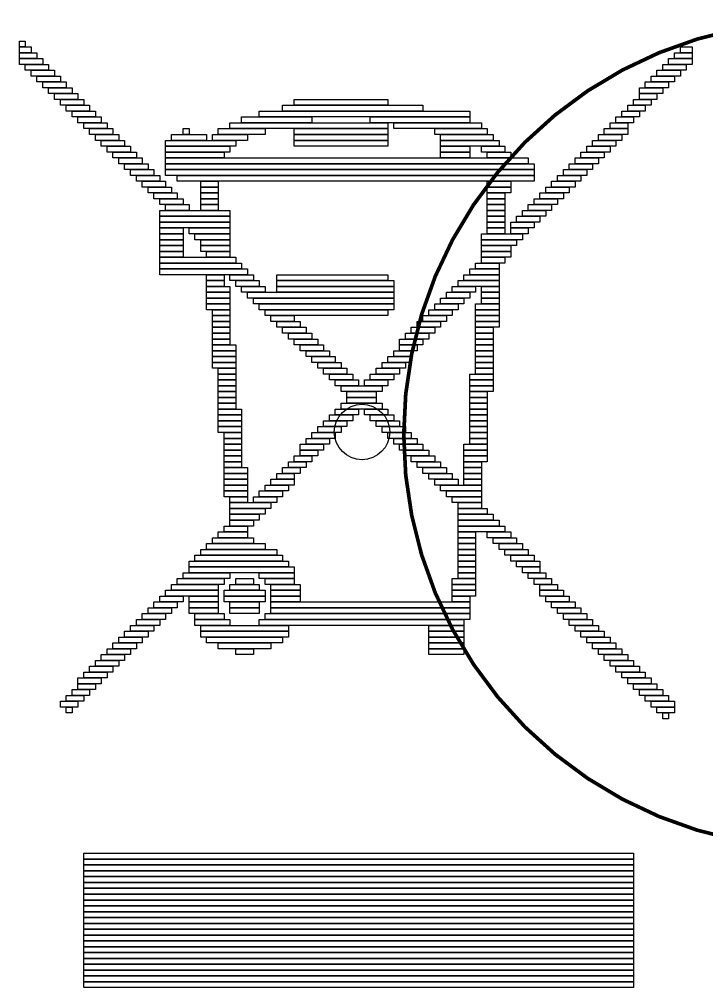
# Model space of a CAD drawing. Extents: x -2 to 189, y 0 to 85.
# Drawn here: x 103.24 to 107.96, y 24.9 to 31.56 of the extents above; entities that cross this region are included whole.
import ezdxf

# ---------------------------------------------------------------- set-up
doc = ezdxf.new("R2010")
doc.units = 0
for name, color, linetype in [('BG_SILKSCREEN_BOTTOM', 140, 'CONTINUOUS'), ('BG_SILKSCREEN_TOP', 240, 'CONTINUOUS'), ('PIN_TOP', 12, 'CONTINUOUS')]:
    doc.layers.add(name, color=color, linetype=linetype)

msp = doc.modelspace()

# ---------------------------------------------------------------- linework, layer by layer
at = {"layer": 'BG_SILKSCREEN_BOTTOM'}
for points in [[(103.23957, 31.367222), (103.23957, 31.407354), (103.279702, 31.407354), (103.279702, 31.367222)], [(103.23957, 31.32709), (103.23957, 31.367222), (103.320088, 31.367222), (103.320088, 31.32709)], [(103.23957, 31.286704), (103.23957, 31.32709), (103.36022, 31.32709), (103.36022, 31.286704)], [(107.741212, 31.286704), (107.741212, 31.32709), (107.861608, 31.32709), (107.861608, 31.286704)], [(107.781344, 31.32709), (107.781344, 31.367222), (107.861608, 31.367222), (107.861608, 31.32709)], [(103.23957, 31.246572), (103.23957, 31.286704), (103.400352, 31.286704), (103.400352, 31.246572)], [(103.279702, 31.20644), (103.279702, 31.246572), (103.440484, 31.246572), (103.440484, 31.20644)], [(107.660694, 31.20644), (107.660694, 31.246572), (107.821476, 31.246572), (107.821476, 31.20644)], [(107.70108, 31.246572), (107.70108, 31.286704), (107.861608, 31.286704), (107.861608, 31.246572)], [(103.320088, 31.166308), (103.320088, 31.20644), (103.48087, 31.20644), (103.48087, 31.166308)], [(107.620562, 31.166308), (107.620562, 31.20644), (107.781344, 31.20644), (107.781344, 31.166308)], [(103.36022, 31.126176), (103.36022, 31.166308), (103.521002, 31.166308), (103.521002, 31.126176)], [(103.400352, 31.08579), (103.400352, 31.126176), (103.561134, 31.126176), (103.561134, 31.08579)], [(107.540298, 31.08579), (107.540298, 31.126176), (107.70108, 31.126176), (107.70108, 31.08579)], [(107.58043, 31.126176), (107.58043, 31.166308), (107.741212, 31.166308), (107.741212, 31.126176)], [(103.440484, 31.045658), (103.440484, 31.08579), (103.601266, 31.08579), (103.601266, 31.045658)], [(103.48087, 31.005526), (103.48087, 31.045658), (103.641652, 31.045658), (103.641652, 31.005526)], [(107.499912, 31.045658), (107.499912, 31.08579), (107.660694, 31.08579), (107.660694, 31.045658)], [(107.499912, 31.005526), (107.499912, 31.045658), (107.620562, 31.045658), (107.620562, 31.005526)], [(103.521002, 30.965394), (103.521002, 31.005526), (103.681784, 31.005526), (103.681784, 30.965394)], [(105.128568, 30.965394), (105.128568, 31.005526), (105.771696, 31.005526), (105.771696, 30.965394)], [(107.45978, 30.965394), (107.45978, 31.005526), (107.58043, 31.005526), (107.58043, 30.965394)], [(103.561134, 30.925008), (103.561134, 30.965394), (103.721916, 30.965394), (103.721916, 30.925008)], [(103.601266, 30.884876), (103.601266, 30.925008), (103.762048, 30.925008), (103.762048, 30.884876)], [(104.887522, 30.884876), (104.887522, 30.925008), (106.334306, 30.925008), (106.334306, 30.884876)], [(105.048304, 30.925008), (105.048304, 30.965394), (106.012996, 30.965394), (106.012996, 30.925008)], [(107.379516, 30.884876), (107.379516, 30.925008), (107.499912, 30.925008), (107.499912, 30.884876)], [(107.419648, 30.925008), (107.419648, 30.965394), (107.540298, 30.965394), (107.540298, 30.925008)], [(103.641652, 30.844744), (103.641652, 30.884876), (103.80218, 30.884876), (103.80218, 30.844744)], [(103.681784, 30.804612), (103.681784, 30.844744), (103.842566, 30.844744), (103.842566, 30.804612)], [(104.686608, 30.804612), (104.686608, 30.844744), (105.771696, 30.844744), (105.771696, 30.804612)], [(104.766872, 30.844744), (104.766872, 30.884876), (105.249218, 30.884876), (105.249218, 30.844744)], [(105.651046, 30.844744), (105.651046, 30.884876), (106.334306, 30.884876), (106.334306, 30.844744)], [(105.811828, 30.804612), (105.811828, 30.844744), (106.414824, 30.844744), (106.414824, 30.804612)], [(107.298998, 30.804612), (107.298998, 30.844744), (107.419648, 30.844744), (107.419648, 30.804612)], [(107.33913, 30.844744), (107.33913, 30.884876), (107.45978, 30.884876), (107.45978, 30.844744)], [(103.721916, 30.764226), (103.721916, 30.804612), (103.882698, 30.804612), (103.882698, 30.764226)], [(104.365044, 30.764226), (104.365044, 30.804612), (104.405176, 30.804612), (104.405176, 30.764226)], [(104.60609, 30.764226), (104.60609, 30.804612), (104.927654, 30.804612), (104.927654, 30.764226)], [(105.128568, 30.764226), (105.128568, 30.804612), (105.771696, 30.804612), (105.771696, 30.764226)], [(106.09326, 30.764226), (106.09326, 30.804612), (106.454956, 30.804612), (106.454956, 30.764226)], [(107.258866, 30.764226), (107.258866, 30.804612), (107.419648, 30.804612), (107.419648, 30.764226)], [(103.762048, 30.724094), (103.762048, 30.764226), (103.92283, 30.764226), (103.92283, 30.724094)], [(103.80218, 30.683962), (103.80218, 30.724094), (103.962962, 30.724094), (103.962962, 30.683962)], [(104.244394, 30.683962), (104.244394, 30.724094), (104.72674, 30.724094), (104.72674, 30.683962)], [(104.284526, 30.724094), (104.284526, 30.764226), (104.525826, 30.764226), (104.525826, 30.724094)], [(104.565958, 30.724094), (104.565958, 30.764226), (104.807004, 30.764226), (104.807004, 30.724094)], [(105.128568, 30.724094), (105.128568, 30.764226), (105.771696, 30.764226), (105.771696, 30.724094)], [(105.128568, 30.683962), (105.128568, 30.724094), (105.771696, 30.724094), (105.771696, 30.683962)], [(106.133392, 30.724094), (106.133392, 30.764226), (106.495088, 30.764226), (106.495088, 30.724094)], [(106.133392, 30.683962), (106.133392, 30.724094), (106.535474, 30.724094), (106.535474, 30.683962)], [(107.178348, 30.683962), (107.178348, 30.724094), (107.33913, 30.724094), (107.33913, 30.683962)], [(107.218734, 30.724094), (107.218734, 30.764226), (107.379516, 30.764226), (107.379516, 30.724094)], [(103.842566, 30.64383), (103.842566, 30.683962), (104.003348, 30.683962), (104.003348, 30.64383)], [(103.882698, 30.603444), (103.882698, 30.64383), (104.04348, 30.64383), (104.04348, 30.603444)], [(104.244394, 30.64383), (104.244394, 30.683962), (104.686608, 30.683962), (104.686608, 30.64383)], [(104.244394, 30.603444), (104.244394, 30.64383), (104.646222, 30.64383), (104.646222, 30.603444)], [(106.133392, 30.64383), (106.133392, 30.683962), (106.334306, 30.683962), (106.334306, 30.64383)], [(106.133392, 30.603444), (106.133392, 30.64383), (106.334306, 30.64383), (106.334306, 30.603444)], [(106.414824, 30.64383), (106.414824, 30.683962), (106.575606, 30.683962), (106.575606, 30.64383)], [(106.454956, 30.603444), (106.454956, 30.64383), (106.615738, 30.64383), (106.615738, 30.603444)], [(107.098084, 30.603444), (107.098084, 30.64383), (107.258866, 30.64383), (107.258866, 30.603444)], [(107.138216, 30.64383), (107.138216, 30.683962), (107.298998, 30.683962), (107.298998, 30.64383)], [(103.92283, 30.563312), (103.92283, 30.603444), (104.083612, 30.603444), (104.083612, 30.563312)], [(104.244394, 30.563312), (104.244394, 30.603444), (106.736388, 30.603444), (106.736388, 30.563312)], [(107.057952, 30.563312), (107.057952, 30.603444), (107.218734, 30.603444), (107.218734, 30.563312)], [(103.962962, 30.52318), (103.962962, 30.563312), (104.123744, 30.563312), (104.123744, 30.52318)], [(104.003348, 30.483048), (104.003348, 30.52318), (104.16413, 30.52318), (104.16413, 30.483048)], [(104.244394, 30.52318), (104.244394, 30.563312), (106.77652, 30.563312), (106.77652, 30.52318)], [(104.244394, 30.483048), (104.244394, 30.52318), (106.77652, 30.52318), (106.77652, 30.483048)], [(106.977434, 30.483048), (106.977434, 30.52318), (107.138216, 30.52318), (107.138216, 30.483048)], [(107.017566, 30.52318), (107.017566, 30.563312), (107.178348, 30.563312), (107.178348, 30.52318)], [(104.04348, 30.442662), (104.04348, 30.483048), (104.204262, 30.483048), (104.204262, 30.442662)], [(104.083612, 30.40253), (104.083612, 30.442662), (104.244394, 30.442662), (104.244394, 30.40253)], [(104.324912, 30.442662), (104.324912, 30.483048), (106.77652, 30.483048), (106.77652, 30.442662)], [(104.485694, 30.40253), (104.485694, 30.442662), (104.60609, 30.442662), (104.60609, 30.40253)], [(106.454956, 30.40253), (106.454956, 30.442662), (106.615738, 30.442662), (106.615738, 30.40253)], [(106.89717, 30.40253), (106.89717, 30.442662), (107.057952, 30.442662), (107.057952, 30.40253)], [(106.937302, 30.442662), (106.937302, 30.483048), (107.098084, 30.483048), (107.098084, 30.442662)], [(104.123744, 30.362398), (104.123744, 30.40253), (104.284526, 30.40253), (104.284526, 30.362398)], [(104.485694, 30.362398), (104.485694, 30.40253), (104.60609, 30.40253), (104.60609, 30.362398)], [(106.454956, 30.362398), (106.454956, 30.40253), (106.615738, 30.40253), (106.615738, 30.362398)], [(106.857038, 30.362398), (106.857038, 30.40253), (107.017566, 30.40253), (107.017566, 30.362398)], [(104.16413, 30.322266), (104.16413, 30.362398), (104.324912, 30.362398), (104.324912, 30.322266)], [(104.204262, 30.282134), (104.204262, 30.322266), (104.365044, 30.322266), (104.365044, 30.282134)], [(104.485694, 30.322266), (104.485694, 30.362398), (104.60609, 30.362398), (104.60609, 30.322266)], [(104.485694, 30.282134), (104.485694, 30.322266), (104.60609, 30.322266), (104.60609, 30.282134)], [(106.454956, 30.322266), (106.454956, 30.362398), (106.575606, 30.362398), (106.575606, 30.322266)], [(106.454956, 30.282134), (106.454956, 30.322266), (106.575606, 30.322266), (106.575606, 30.282134)], [(106.77652, 30.282134), (106.77652, 30.322266), (106.937302, 30.322266), (106.937302, 30.282134)], [(106.816652, 30.322266), (106.816652, 30.362398), (106.977434, 30.362398), (106.977434, 30.322266)], [(104.204262, 30.201616), (104.204262, 30.241748), (104.686608, 30.241748), (104.686608, 30.201616)], [(104.244394, 30.241748), (104.244394, 30.282134), (104.405176, 30.282134), (104.405176, 30.241748)], [(104.485694, 30.241748), (104.485694, 30.282134), (104.60609, 30.282134), (104.60609, 30.241748)], [(106.454956, 30.241748), (106.454956, 30.282134), (106.575606, 30.282134), (106.575606, 30.241748)], [(106.454956, 30.201616), (106.454956, 30.241748), (106.575606, 30.241748), (106.575606, 30.201616)], [(106.696256, 30.201616), (106.696256, 30.241748), (106.857038, 30.241748), (106.857038, 30.201616)], [(106.736388, 30.241748), (106.736388, 30.282134), (106.89717, 30.282134), (106.89717, 30.241748)], [(104.204262, 30.161484), (104.204262, 30.201616), (104.686608, 30.201616), (104.686608, 30.161484)], [(106.454956, 30.161484), (106.454956, 30.201616), (106.575606, 30.201616), (106.575606, 30.161484)], [(106.65587, 30.161484), (106.65587, 30.201616), (106.816652, 30.201616), (106.816652, 30.161484)], [(104.204262, 30.121352), (104.204262, 30.161484), (104.686608, 30.161484), (104.686608, 30.121352)], [(104.204262, 30.080966), (104.204262, 30.121352), (104.365044, 30.121352), (104.365044, 30.080966)], [(104.405176, 30.080966), (104.405176, 30.121352), (104.686608, 30.121352), (104.686608, 30.080966)], [(106.454956, 30.121352), (106.454956, 30.161484), (106.575606, 30.161484), (106.575606, 30.121352)], [(106.454956, 30.080966), (106.454956, 30.121352), (106.575606, 30.121352), (106.575606, 30.080966)], [(106.615738, 30.121352), (106.615738, 30.161484), (106.77652, 30.161484), (106.77652, 30.121352)], [(106.615738, 30.080966), (106.615738, 30.121352), (106.736388, 30.121352), (106.736388, 30.080966)], [(104.204262, 30.040834), (104.204262, 30.080966), (104.365044, 30.080966), (104.365044, 30.040834)], [(104.204262, 30.000702), (104.204262, 30.040834), (104.365044, 30.040834), (104.365044, 30.000702)], [(104.445308, 30.040834), (104.445308, 30.080966), (104.686608, 30.080966), (104.686608, 30.040834)], [(104.485694, 30.000702), (104.485694, 30.040834), (104.686608, 30.040834), (104.686608, 30.000702)], [(106.414824, 30.040834), (106.414824, 30.080966), (106.696256, 30.080966), (106.696256, 30.040834)], [(106.414824, 30.000702), (106.414824, 30.040834), (106.65587, 30.040834), (106.65587, 30.000702)], [(104.204262, 29.96057), (104.204262, 30.000702), (104.365044, 30.000702), (104.365044, 29.96057)], [(104.485694, 29.96057), (104.485694, 30.000702), (104.686608, 30.000702), (104.686608, 29.96057)], [(106.414824, 29.96057), (106.414824, 30.000702), (106.615738, 30.000702), (106.615738, 29.96057)], [(104.204262, 29.920184), (104.204262, 29.96057), (104.365044, 29.96057), (104.365044, 29.920184)], [(104.204262, 29.880052), (104.204262, 29.920184), (104.72674, 29.920184), (104.72674, 29.880052)], [(104.525826, 29.920184), (104.525826, 29.96057), (104.686608, 29.96057), (104.686608, 29.920184)], [(106.414824, 29.920184), (106.414824, 29.96057), (106.615738, 29.96057), (106.615738, 29.920184)], [(106.414824, 29.880052), (106.414824, 29.920184), (106.575606, 29.920184), (106.575606, 29.880052)], [(104.204262, 29.83992), (104.204262, 29.880052), (104.766872, 29.880052), (104.766872, 29.83992)], [(104.204262, 29.799788), (104.204262, 29.83992), (104.807004, 29.83992), (104.807004, 29.799788)], [(106.334306, 29.799788), (106.334306, 29.83992), (106.535474, 29.83992), (106.535474, 29.799788)], [(106.374692, 29.83992), (106.374692, 29.880052), (106.535474, 29.880052), (106.535474, 29.83992)], [(104.525826, 29.759402), (104.525826, 29.799788), (104.646222, 29.799788), (104.646222, 29.759402)], [(104.686608, 29.759402), (104.686608, 29.799788), (104.84739, 29.799788), (104.84739, 29.759402)], [(105.008172, 29.759402), (105.008172, 29.799788), (105.771696, 29.799788), (105.771696, 29.759402)], [(106.294174, 29.759402), (106.294174, 29.799788), (106.535474, 29.799788), (106.535474, 29.759402)], [(104.525826, 29.71927), (104.525826, 29.759402), (104.646222, 29.759402), (104.646222, 29.71927)], [(104.525826, 29.679138), (104.525826, 29.71927), (104.686608, 29.71927), (104.686608, 29.679138)], [(104.72674, 29.71927), (104.72674, 29.759402), (104.887522, 29.759402), (104.887522, 29.71927)], [(104.766872, 29.679138), (104.766872, 29.71927), (104.927654, 29.71927), (104.927654, 29.679138)], [(105.008172, 29.71927), (105.008172, 29.759402), (105.811828, 29.759402), (105.811828, 29.71927)], [(105.008172, 29.679138), (105.008172, 29.71927), (105.811828, 29.71927), (105.811828, 29.679138)], [(106.21391, 29.679138), (106.21391, 29.71927), (106.374692, 29.71927), (106.374692, 29.679138)], [(106.254042, 29.71927), (106.254042, 29.759402), (106.535474, 29.759402), (106.535474, 29.71927)], [(106.414824, 29.679138), (106.414824, 29.71927), (106.535474, 29.71927), (106.535474, 29.679138)], [(104.525826, 29.639006), (104.525826, 29.679138), (104.686608, 29.679138), (104.686608, 29.639006)], [(104.525826, 29.59862), (104.525826, 29.639006), (104.686608, 29.639006), (104.686608, 29.59862)], [(104.807004, 29.639006), (104.807004, 29.679138), (105.811828, 29.679138), (105.811828, 29.639006)], [(104.84739, 29.59862), (104.84739, 29.639006), (105.811828, 29.639006), (105.811828, 29.59862)], [(106.133392, 29.59862), (106.133392, 29.639006), (106.294174, 29.639006), (106.294174, 29.59862)], [(106.173524, 29.639006), (106.173524, 29.679138), (106.334306, 29.679138), (106.334306, 29.639006)], [(106.414824, 29.639006), (106.414824, 29.679138), (106.535474, 29.679138), (106.535474, 29.639006)], [(106.414824, 29.59862), (106.414824, 29.639006), (106.535474, 29.639006), (106.535474, 29.59862)], [(104.525826, 29.558488), (104.525826, 29.59862), (104.686608, 29.59862), (104.686608, 29.558488)], [(104.887522, 29.558488), (104.887522, 29.59862), (105.811828, 29.59862), (105.811828, 29.558488)], [(106.09326, 29.558488), (106.09326, 29.59862), (106.254042, 29.59862), (106.254042, 29.558488)], [(106.374692, 29.558488), (106.374692, 29.59862), (106.535474, 29.59862), (106.535474, 29.558488)], [(104.565958, 29.518356), (104.565958, 29.558488), (104.686608, 29.558488), (104.686608, 29.518356)], [(104.565958, 29.478224), (104.565958, 29.518356), (104.686608, 29.518356), (104.686608, 29.478224)], [(104.927654, 29.518356), (104.927654, 29.558488), (105.771696, 29.558488), (105.771696, 29.518356)], [(104.967786, 29.478224), (104.967786, 29.518356), (105.128568, 29.518356), (105.128568, 29.478224)], [(106.012996, 29.478224), (106.012996, 29.518356), (106.173524, 29.518356), (106.173524, 29.478224)], [(106.053128, 29.518356), (106.053128, 29.558488), (106.21391, 29.558488), (106.21391, 29.518356)], [(106.374692, 29.518356), (106.374692, 29.558488), (106.535474, 29.558488), (106.535474, 29.518356)], [(106.374692, 29.478224), (106.374692, 29.518356), (106.535474, 29.518356), (106.535474, 29.478224)], [(104.565958, 29.438092), (104.565958, 29.478224), (104.686608, 29.478224), (104.686608, 29.438092)], [(104.565958, 29.397706), (104.565958, 29.438092), (104.686608, 29.438092), (104.686608, 29.397706)], [(105.008172, 29.438092), (105.008172, 29.478224), (105.168954, 29.478224), (105.168954, 29.438092)], [(105.048304, 29.397706), (105.048304, 29.438092), (105.209086, 29.438092), (105.209086, 29.397706)], [(105.932478, 29.397706), (105.932478, 29.438092), (106.09326, 29.438092), (106.09326, 29.397706)], [(105.97261, 29.438092), (105.97261, 29.478224), (106.133392, 29.478224), (106.133392, 29.438092)], [(106.374692, 29.438092), (106.374692, 29.478224), (106.535474, 29.478224), (106.535474, 29.438092)], [(106.374692, 29.397706), (106.374692, 29.438092), (106.495088, 29.438092), (106.495088, 29.397706)], [(104.565958, 29.357574), (104.565958, 29.397706), (104.686608, 29.397706), (104.686608, 29.357574)], [(105.088436, 29.357574), (105.088436, 29.397706), (105.249218, 29.397706), (105.249218, 29.357574)], [(105.892346, 29.357574), (105.892346, 29.397706), (106.053128, 29.397706), (106.053128, 29.357574)], [(106.374692, 29.357574), (106.374692, 29.397706), (106.495088, 29.397706), (106.495088, 29.357574)], [(104.565958, 29.317442), (104.565958, 29.357574), (104.686608, 29.357574), (104.686608, 29.317442)], [(104.565958, 29.27731), (104.565958, 29.317442), (104.72674, 29.317442), (104.72674, 29.27731)], [(105.128568, 29.317442), (105.128568, 29.357574), (105.28935, 29.357574), (105.28935, 29.317442)], [(105.168954, 29.27731), (105.168954, 29.317442), (105.329482, 29.317442), (105.329482, 29.27731)], [(105.852214, 29.317442), (105.852214, 29.357574), (106.012996, 29.357574), (106.012996, 29.317442)], [(105.852214, 29.27731), (105.852214, 29.317442), (105.97261, 29.317442), (105.97261, 29.27731)], [(106.374692, 29.317442), (106.374692, 29.357574), (106.495088, 29.357574), (106.495088, 29.317442)], [(106.374692, 29.27731), (106.374692, 29.317442), (106.495088, 29.317442), (106.495088, 29.27731)], [(104.565958, 29.236924), (104.565958, 29.27731), (104.72674, 29.27731), (104.72674, 29.236924)], [(104.565958, 29.196792), (104.565958, 29.236924), (104.72674, 29.236924), (104.72674, 29.196792)], [(105.209086, 29.236924), (105.209086, 29.27731), (105.369868, 29.27731), (105.369868, 29.236924)], [(105.249218, 29.196792), (105.249218, 29.236924), (105.41, 29.236924), (105.41, 29.196792)], [(105.771696, 29.196792), (105.771696, 29.236924), (105.932478, 29.236924), (105.932478, 29.196792)], [(105.811828, 29.236924), (105.811828, 29.27731), (105.932478, 29.27731), (105.932478, 29.236924)], [(106.374692, 29.236924), (106.374692, 29.27731), (106.495088, 29.27731), (106.495088, 29.236924)], [(106.374692, 29.196792), (106.374692, 29.236924), (106.495088, 29.236924), (106.495088, 29.196792)], [(104.565958, 29.15666), (104.565958, 29.196792), (104.72674, 29.196792), (104.72674, 29.15666)], [(105.28935, 29.15666), (105.28935, 29.196792), (105.450132, 29.196792), (105.450132, 29.15666)], [(105.731564, 29.15666), (105.731564, 29.196792), (105.892346, 29.196792), (105.892346, 29.15666)], [(106.374692, 29.15666), (106.374692, 29.196792), (106.495088, 29.196792), (106.495088, 29.15666)], [(104.60609, 29.116528), (104.60609, 29.15666), (104.72674, 29.15666), (104.72674, 29.116528)], [(104.60609, 29.076142), (104.60609, 29.116528), (104.72674, 29.116528), (104.72674, 29.076142)], [(105.329482, 29.116528), (105.329482, 29.15666), (105.490264, 29.15666), (105.490264, 29.116528)], [(105.369868, 29.076142), (105.369868, 29.116528), (105.53065, 29.116528), (105.53065, 29.076142)], [(105.651046, 29.076142), (105.651046, 29.116528), (105.811828, 29.116528), (105.811828, 29.076142)], [(105.691432, 29.116528), (105.691432, 29.15666), (105.852214, 29.15666), (105.852214, 29.116528)], [(106.334306, 29.076142), (106.334306, 29.116528), (106.495088, 29.116528), (106.495088, 29.076142)], [(106.374692, 29.116528), (106.374692, 29.15666), (106.495088, 29.15666), (106.495088, 29.116528)], [(104.60609, 29.03601), (104.60609, 29.076142), (104.72674, 29.076142), (104.72674, 29.03601)], [(105.41, 29.03601), (105.41, 29.076142), (105.570782, 29.076142), (105.570782, 29.03601)], [(105.610914, 29.03601), (105.610914, 29.076142), (105.771696, 29.076142), (105.771696, 29.03601)], [(106.334306, 29.03601), (106.334306, 29.076142), (106.495088, 29.076142), (106.495088, 29.03601)], [(104.60609, 28.995878), (104.60609, 29.03601), (104.72674, 29.03601), (104.72674, 28.995878)], [(104.60609, 28.955746), (104.60609, 28.995878), (104.72674, 28.995878), (104.72674, 28.955746)], [(105.450132, 28.995878), (105.450132, 29.03601), (105.731564, 29.03601), (105.731564, 28.995878)], [(105.490264, 28.955746), (105.490264, 28.995878), (105.691432, 28.995878), (105.691432, 28.955746)], [(106.334306, 28.995878), (106.334306, 29.03601), (106.495088, 29.03601), (106.495088, 28.995878)], [(106.334306, 28.955746), (106.334306, 28.995878), (106.454956, 28.995878), (106.454956, 28.955746)], [(104.60609, 28.91536), (104.60609, 28.955746), (104.72674, 28.955746), (104.72674, 28.91536)], [(104.60609, 28.875228), (104.60609, 28.91536), (104.72674, 28.91536), (104.72674, 28.875228)], [(105.450132, 28.875228), (105.450132, 28.91536), (105.731564, 28.91536), (105.731564, 28.875228)], [(105.490264, 28.91536), (105.490264, 28.955746), (105.691432, 28.955746), (105.691432, 28.91536)], [(106.334306, 28.91536), (106.334306, 28.955746), (106.454956, 28.955746), (106.454956, 28.91536)], [(106.334306, 28.875228), (106.334306, 28.91536), (106.454956, 28.91536), (106.454956, 28.875228)], [(104.60609, 28.835096), (104.60609, 28.875228), (104.766872, 28.875228), (104.766872, 28.835096)], [(105.41, 28.835096), (105.41, 28.875228), (105.570782, 28.875228), (105.570782, 28.835096)], [(105.610914, 28.835096), (105.610914, 28.875228), (105.771696, 28.875228), (105.771696, 28.835096)], [(106.334306, 28.835096), (106.334306, 28.875228), (106.454956, 28.875228), (106.454956, 28.835096)], [(104.60609, 28.794964), (104.60609, 28.835096), (104.766872, 28.835096), (104.766872, 28.794964)], [(104.60609, 28.754832), (104.60609, 28.794964), (104.766872, 28.794964), (104.766872, 28.754832)], [(105.329482, 28.754832), (105.329482, 28.794964), (105.490264, 28.794964), (105.490264, 28.754832)], [(105.369868, 28.794964), (105.369868, 28.835096), (105.53065, 28.835096), (105.53065, 28.794964)], [(105.651046, 28.794964), (105.651046, 28.835096), (105.811828, 28.835096), (105.811828, 28.794964)], [(105.691432, 28.754832), (105.691432, 28.794964), (105.852214, 28.794964), (105.852214, 28.754832)], [(106.334306, 28.794964), (106.334306, 28.835096), (106.454956, 28.835096), (106.454956, 28.794964)], [(106.334306, 28.754832), (106.334306, 28.794964), (106.454956, 28.794964), (106.454956, 28.754832)], [(104.60609, 28.714446), (104.60609, 28.754832), (104.766872, 28.754832), (104.766872, 28.714446)], [(104.646222, 28.674314), (104.646222, 28.714446), (104.766872, 28.714446), (104.766872, 28.674314)], [(105.249218, 28.674314), (105.249218, 28.714446), (105.41, 28.714446), (105.41, 28.674314)], [(105.28935, 28.714446), (105.28935, 28.754832), (105.450132, 28.754832), (105.450132, 28.714446)], [(105.731564, 28.714446), (105.731564, 28.754832), (105.892346, 28.754832), (105.892346, 28.714446)], [(105.771696, 28.674314), (105.771696, 28.714446), (105.932478, 28.714446), (105.932478, 28.674314)], [(106.334306, 28.714446), (106.334306, 28.754832), (106.454956, 28.754832), (106.454956, 28.714446)], [(106.334306, 28.674314), (106.334306, 28.714446), (106.454956, 28.714446), (106.454956, 28.674314)], [(104.646222, 28.634182), (104.646222, 28.674314), (104.766872, 28.674314), (104.766872, 28.634182)], [(105.209086, 28.634182), (105.209086, 28.674314), (105.369868, 28.674314), (105.369868, 28.634182)], [(105.811828, 28.634182), (105.811828, 28.674314), (105.97261, 28.674314), (105.97261, 28.634182)], [(106.334306, 28.634182), (106.334306, 28.674314), (106.454956, 28.674314), (106.454956, 28.634182)], [(104.646222, 28.59405), (104.646222, 28.634182), (104.766872, 28.634182), (104.766872, 28.59405)], [(104.646222, 28.553664), (104.646222, 28.59405), (104.766872, 28.59405), (104.766872, 28.553664)], [(105.168954, 28.59405), (105.168954, 28.634182), (105.329482, 28.634182), (105.329482, 28.59405)], [(105.168954, 28.553664), (105.168954, 28.59405), (105.28935, 28.59405), (105.28935, 28.553664)], [(105.852214, 28.59405), (105.852214, 28.634182), (106.012996, 28.634182), (106.012996, 28.59405)], [(105.892346, 28.553664), (105.892346, 28.59405), (106.053128, 28.59405), (106.053128, 28.553664)], [(106.294174, 28.59405), (106.294174, 28.634182), (106.454956, 28.634182), (106.454956, 28.59405)], [(106.294174, 28.553664), (106.294174, 28.59405), (106.454956, 28.59405), (106.454956, 28.553664)], [(104.646222, 28.513532), (104.646222, 28.553664), (104.766872, 28.553664), (104.766872, 28.513532)], [(104.646222, 28.4734), (104.646222, 28.513532), (104.766872, 28.513532), (104.766872, 28.4734)], [(105.088436, 28.4734), (105.088436, 28.513532), (105.209086, 28.513532), (105.209086, 28.4734)], [(105.128568, 28.513532), (105.128568, 28.553664), (105.249218, 28.553664), (105.249218, 28.513532)], [(105.932478, 28.513532), (105.932478, 28.553664), (106.09326, 28.553664), (106.09326, 28.513532)], [(105.97261, 28.4734), (105.97261, 28.513532), (106.133392, 28.513532), (106.133392, 28.4734)], [(106.294174, 28.513532), (106.294174, 28.553664), (106.454956, 28.553664), (106.454956, 28.513532)], [(106.294174, 28.4734), (106.294174, 28.513532), (106.414824, 28.513532), (106.414824, 28.4734)], [(104.646222, 28.433268), (104.646222, 28.4734), (104.807004, 28.4734), (104.807004, 28.433268)], [(105.048304, 28.433268), (105.048304, 28.4734), (105.168954, 28.4734), (105.168954, 28.433268)], [(106.012996, 28.433268), (106.012996, 28.4734), (106.173524, 28.4734), (106.173524, 28.433268)], [(106.294174, 28.433268), (106.294174, 28.4734), (106.414824, 28.4734), (106.414824, 28.433268)], [(104.646222, 28.392882), (104.646222, 28.433268), (104.807004, 28.433268), (104.807004, 28.392882)], [(104.646222, 28.35275), (104.646222, 28.392882), (104.807004, 28.392882), (104.807004, 28.35275)], [(104.967786, 28.35275), (104.967786, 28.392882), (105.128568, 28.392882), (105.128568, 28.35275)], [(105.008172, 28.392882), (105.008172, 28.433268), (105.128568, 28.433268), (105.128568, 28.392882)], [(106.053128, 28.392882), (106.053128, 28.433268), (106.21391, 28.433268), (106.21391, 28.392882)], [(106.09326, 28.35275), (106.09326, 28.392882), (106.254042, 28.392882), (106.254042, 28.35275)], [(106.294174, 28.392882), (106.294174, 28.433268), (106.414824, 28.433268), (106.414824, 28.392882)], [(106.294174, 28.35275), (106.294174, 28.392882), (106.414824, 28.392882), (106.414824, 28.35275)], [(104.646222, 28.312618), (104.646222, 28.35275), (104.807004, 28.35275), (104.807004, 28.312618)], [(104.646222, 28.272486), (104.646222, 28.312618), (104.807004, 28.312618), (104.807004, 28.272486)], [(104.887522, 28.272486), (104.887522, 28.312618), (105.048304, 28.312618), (105.048304, 28.272486)], [(104.927654, 28.312618), (104.927654, 28.35275), (105.088436, 28.35275), (105.088436, 28.312618)], [(106.133392, 28.312618), (106.133392, 28.35275), (106.414824, 28.35275), (106.414824, 28.312618)], [(106.173524, 28.272486), (106.173524, 28.312618), (106.414824, 28.312618), (106.414824, 28.272486)], [(104.686608, 28.2321), (104.686608, 28.272486), (104.807004, 28.272486), (104.807004, 28.2321)], [(104.84739, 28.2321), (104.84739, 28.272486), (105.008172, 28.272486), (105.008172, 28.2321)], [(106.21391, 28.2321), (106.21391, 28.272486), (106.414824, 28.272486), (106.414824, 28.2321)], [(104.686608, 28.191968), (104.686608, 28.2321), (104.967786, 28.2321), (104.967786, 28.191968)], [(104.686608, 28.151836), (104.686608, 28.191968), (104.927654, 28.191968), (104.927654, 28.151836)], [(106.254042, 28.191968), (106.254042, 28.2321), (106.414824, 28.2321), (106.414824, 28.191968)], [(106.254042, 28.151836), (106.254042, 28.191968), (106.454956, 28.191968), (106.454956, 28.151836)], [(104.686608, 28.111704), (104.686608, 28.151836), (104.887522, 28.151836), (104.887522, 28.111704)], [(104.686608, 28.071318), (104.686608, 28.111704), (104.84739, 28.111704), (104.84739, 28.071318)], [(106.254042, 28.111704), (106.254042, 28.151836), (106.495088, 28.151836), (106.495088, 28.111704)], [(106.254042, 28.071318), (106.254042, 28.111704), (106.535474, 28.111704), (106.535474, 28.071318)], [(104.646222, 28.031186), (104.646222, 28.071318), (104.807004, 28.071318), (104.807004, 28.031186)], [(106.254042, 28.031186), (106.254042, 28.071318), (106.575606, 28.071318), (106.575606, 28.031186)], [(104.565958, 27.950922), (104.565958, 27.991054), (104.84739, 27.991054), (104.84739, 27.950922)], [(104.60609, 27.991054), (104.60609, 28.031186), (104.807004, 28.031186), (104.807004, 27.991054)], [(106.254042, 27.991054), (106.254042, 28.031186), (106.374692, 28.031186), (106.374692, 27.991054)], [(106.254042, 27.950922), (106.254042, 27.991054), (106.374692, 27.991054), (106.374692, 27.950922)], [(106.454956, 27.991054), (106.454956, 28.031186), (106.615738, 28.031186), (106.615738, 27.991054)], [(106.495088, 27.950922), (106.495088, 27.991054), (106.65587, 27.991054), (106.65587, 27.950922)], [(104.485694, 27.870404), (104.485694, 27.91079), (105.008172, 27.91079), (105.008172, 27.870404)], [(104.525826, 27.91079), (104.525826, 27.950922), (104.927654, 27.950922), (104.927654, 27.91079)], [(106.254042, 27.91079), (106.254042, 27.950922), (106.374692, 27.950922), (106.374692, 27.91079)], [(106.254042, 27.870404), (106.254042, 27.91079), (106.374692, 27.91079), (106.374692, 27.870404)], [(106.535474, 27.91079), (106.535474, 27.950922), (106.696256, 27.950922), (106.696256, 27.91079)], [(106.575606, 27.870404), (106.575606, 27.91079), (106.736388, 27.91079), (106.736388, 27.870404)], [(104.445308, 27.830272), (104.445308, 27.870404), (105.048304, 27.870404), (105.048304, 27.830272)], [(106.254042, 27.830272), (106.254042, 27.870404), (106.374692, 27.870404), (106.374692, 27.830272)], [(106.615738, 27.830272), (106.615738, 27.870404), (106.77652, 27.870404), (106.77652, 27.830272)], [(104.405176, 27.79014), (104.405176, 27.830272), (105.088436, 27.830272), (105.088436, 27.79014)], [(104.405176, 27.750008), (104.405176, 27.79014), (105.128568, 27.79014), (105.128568, 27.750008)], [(106.254042, 27.79014), (106.254042, 27.830272), (106.374692, 27.830272), (106.374692, 27.79014)], [(106.254042, 27.750008), (106.254042, 27.79014), (106.374692, 27.79014), (106.374692, 27.750008)], [(106.65587, 27.79014), (106.65587, 27.830272), (106.816652, 27.830272), (106.816652, 27.79014)], [(106.696256, 27.750008), (106.696256, 27.79014), (106.816652, 27.79014), (106.816652, 27.750008)], [(104.324912, 27.66949), (104.324912, 27.709622), (104.646222, 27.709622), (104.646222, 27.66949)], [(104.365044, 27.709622), (104.365044, 27.750008), (104.686608, 27.750008), (104.686608, 27.709622)], [(104.72674, 27.66949), (104.72674, 27.709622), (104.84739, 27.709622), (104.84739, 27.66949)], [(104.887522, 27.709622), (104.887522, 27.750008), (105.128568, 27.750008), (105.128568, 27.709622)], [(104.927654, 27.66949), (104.927654, 27.709622), (105.128568, 27.709622), (105.128568, 27.66949)], [(106.21391, 27.66949), (106.21391, 27.709622), (106.374692, 27.709622), (106.374692, 27.66949)], [(106.254042, 27.709622), (106.254042, 27.750008), (106.374692, 27.750008), (106.374692, 27.709622)], [(106.736388, 27.709622), (106.736388, 27.750008), (106.857038, 27.750008), (106.857038, 27.709622)], [(106.77652, 27.66949), (106.77652, 27.709622), (106.89717, 27.709622), (106.89717, 27.66949)], [(104.284526, 27.629358), (104.284526, 27.66949), (104.60609, 27.66949), (104.60609, 27.629358)], [(104.686608, 27.629358), (104.686608, 27.66949), (104.887522, 27.66949), (104.887522, 27.629358)], [(104.967786, 27.629358), (104.967786, 27.66949), (105.168954, 27.66949), (105.168954, 27.629358)], [(106.21391, 27.629358), (106.21391, 27.66949), (106.374692, 27.66949), (106.374692, 27.629358)], [(106.816652, 27.629358), (106.816652, 27.66949), (106.937302, 27.66949), (106.937302, 27.629358)], [(104.204262, 27.54884), (104.204262, 27.589226), (104.365044, 27.589226), (104.365044, 27.54884)], [(104.244394, 27.589226), (104.244394, 27.629358), (104.60609, 27.629358), (104.60609, 27.589226)], [(104.405176, 27.54884), (104.405176, 27.589226), (104.60609, 27.589226), (104.60609, 27.54884)], [(104.646222, 27.589226), (104.646222, 27.629358), (104.927654, 27.629358), (104.927654, 27.589226)], [(104.646222, 27.54884), (104.646222, 27.589226), (104.927654, 27.589226), (104.927654, 27.54884)], [(104.967786, 27.589226), (104.967786, 27.629358), (105.168954, 27.629358), (105.168954, 27.589226)], [(104.967786, 27.54884), (104.967786, 27.589226), (105.168954, 27.589226), (105.168954, 27.54884)], [(106.21391, 27.589226), (106.21391, 27.629358), (106.374692, 27.629358), (106.374692, 27.589226)], [(106.21391, 27.54884), (106.21391, 27.589226), (106.334306, 27.589226), (106.334306, 27.54884)], [(106.816652, 27.589226), (106.816652, 27.629358), (106.977434, 27.629358), (106.977434, 27.589226)], [(106.857038, 27.54884), (106.857038, 27.589226), (107.017566, 27.589226), (107.017566, 27.54884)], [(104.123744, 27.468576), (104.123744, 27.508708), (104.284526, 27.508708), (104.284526, 27.468576)], [(104.16413, 27.508708), (104.16413, 27.54884), (104.324912, 27.54884), (104.324912, 27.508708)], [(104.405176, 27.508708), (104.405176, 27.54884), (104.60609, 27.54884), (104.60609, 27.508708)], [(104.405176, 27.468576), (104.405176, 27.508708), (104.60609, 27.508708), (104.60609, 27.468576)], [(104.686608, 27.508708), (104.686608, 27.54884), (104.887522, 27.54884), (104.887522, 27.508708)], [(104.686608, 27.468576), (104.686608, 27.508708), (104.887522, 27.508708), (104.887522, 27.468576)], [(104.967786, 27.508708), (104.967786, 27.54884), (106.334306, 27.54884), (106.334306, 27.508708)], [(104.967786, 27.468576), (104.967786, 27.508708), (106.334306, 27.508708), (106.334306, 27.468576)], [(106.89717, 27.508708), (106.89717, 27.54884), (107.057952, 27.54884), (107.057952, 27.508708)], [(106.937302, 27.468576), (106.937302, 27.508708), (107.098084, 27.508708), (107.098084, 27.468576)], [(104.083612, 27.428444), (104.083612, 27.468576), (104.244394, 27.468576), (104.244394, 27.428444)], [(104.445308, 27.428444), (104.445308, 27.468576), (104.646222, 27.468576), (104.646222, 27.428444)], [(104.927654, 27.428444), (104.927654, 27.468576), (106.334306, 27.468576), (106.334306, 27.428444)], [(106.977434, 27.428444), (106.977434, 27.468576), (107.138216, 27.468576), (107.138216, 27.428444)], [(104.003348, 27.347926), (104.003348, 27.388058), (104.16413, 27.388058), (104.16413, 27.347926)], [(104.04348, 27.388058), (104.04348, 27.428444), (104.204262, 27.428444), (104.204262, 27.388058)], [(104.445308, 27.388058), (104.445308, 27.428444), (104.686608, 27.428444), (104.686608, 27.388058)], [(104.485694, 27.347926), (104.485694, 27.388058), (105.088436, 27.388058), (105.088436, 27.347926)], [(104.887522, 27.388058), (104.887522, 27.428444), (106.294174, 27.428444), (106.294174, 27.388058)], [(106.053128, 27.347926), (106.053128, 27.388058), (106.294174, 27.388058), (106.294174, 27.347926)], [(107.017566, 27.388058), (107.017566, 27.428444), (107.178348, 27.428444), (107.178348, 27.388058)], [(107.057952, 27.347926), (107.057952, 27.388058), (107.218734, 27.388058), (107.218734, 27.347926)], [(103.92283, 27.267662), (103.92283, 27.307794), (104.083612, 27.307794), (104.083612, 27.267662)], [(103.962962, 27.307794), (103.962962, 27.347926), (104.123744, 27.347926), (104.123744, 27.307794)], [(104.485694, 27.307794), (104.485694, 27.347926), (105.088436, 27.347926), (105.088436, 27.307794)], [(104.525826, 27.267662), (104.525826, 27.307794), (105.048304, 27.307794), (105.048304, 27.267662)], [(106.053128, 27.307794), (106.053128, 27.347926), (106.294174, 27.347926), (106.294174, 27.307794)], [(106.053128, 27.267662), (106.053128, 27.307794), (106.294174, 27.307794), (106.294174, 27.267662)], [(107.098084, 27.307794), (107.098084, 27.347926), (107.258866, 27.347926), (107.258866, 27.307794)], [(107.138216, 27.267662), (107.138216, 27.307794), (107.298998, 27.307794), (107.298998, 27.267662)], [(103.882698, 27.227276), (103.882698, 27.267662), (104.04348, 27.267662), (104.04348, 27.227276)], [(104.60609, 27.227276), (104.60609, 27.267662), (104.967786, 27.267662), (104.967786, 27.227276)], [(106.053128, 27.227276), (106.053128, 27.267662), (106.294174, 27.267662), (106.294174, 27.227276)], [(107.178348, 27.227276), (107.178348, 27.267662), (107.33913, 27.267662), (107.33913, 27.227276)], [(103.80218, 27.147012), (103.80218, 27.187144), (103.962962, 27.187144), (103.962962, 27.147012)], [(103.842566, 27.187144), (103.842566, 27.227276), (104.003348, 27.227276), (104.003348, 27.187144)], [(104.72674, 27.187144), (104.72674, 27.227276), (104.84739, 27.227276), (104.84739, 27.187144)], [(106.053128, 27.187144), (106.053128, 27.227276), (106.294174, 27.227276), (106.294174, 27.187144)], [(107.218734, 27.187144), (107.218734, 27.227276), (107.379516, 27.227276), (107.379516, 27.187144)], [(107.258866, 27.147012), (107.258866, 27.187144), (107.419648, 27.187144), (107.419648, 27.147012)], [(103.721916, 27.066748), (103.721916, 27.10688), (103.882698, 27.10688), (103.882698, 27.066748)], [(103.762048, 27.10688), (103.762048, 27.147012), (103.92283, 27.147012), (103.92283, 27.10688)], [(107.298998, 27.10688), (107.298998, 27.147012), (107.45978, 27.147012), (107.45978, 27.10688)], [(107.33913, 27.066748), (107.33913, 27.10688), (107.499912, 27.10688), (107.499912, 27.066748)], [(103.681784, 27.026362), (103.681784, 27.066748), (103.842566, 27.066748), (103.842566, 27.026362)], [(107.379516, 27.026362), (107.379516, 27.066748), (107.540298, 27.066748), (107.540298, 27.026362)], [(103.641652, 26.98623), (103.641652, 27.026362), (103.80218, 27.026362), (103.80218, 26.98623)], [(103.641652, 26.946098), (103.641652, 26.98623), (103.762048, 26.98623), (103.762048, 26.946098)], [(107.419648, 26.98623), (107.419648, 27.026362), (107.58043, 27.026362), (107.58043, 26.98623)], [(107.45978, 26.946098), (107.45978, 26.98623), (107.620562, 26.98623), (107.620562, 26.946098)], [(103.561134, 26.86558), (103.561134, 26.905966), (103.681784, 26.905966), (103.681784, 26.86558)], [(103.601266, 26.905966), (103.601266, 26.946098), (103.721916, 26.946098), (103.721916, 26.905966)], [(107.499912, 26.905966), (107.499912, 26.946098), (107.660694, 26.946098), (107.660694, 26.905966)], [(107.540298, 26.86558), (107.540298, 26.905966), (107.70108, 26.905966), (107.70108, 26.86558)], [(103.521002, 26.825448), (103.521002, 26.86558), (103.641652, 26.86558), (103.641652, 26.825448)], [(107.58043, 26.825448), (107.58043, 26.86558), (107.741212, 26.86558), (107.741212, 26.825448)], [(103.561134, 26.785316), (103.561134, 26.825448), (103.601266, 26.825448), (103.601266, 26.785316)], [(107.620562, 26.785316), (107.620562, 26.825448), (107.741212, 26.825448), (107.741212, 26.785316)], [(107.660694, 26.745184), (107.660694, 26.785316), (107.70108, 26.785316), (107.70108, 26.745184)], [(103.681784, 25.780492), (103.681784, 25.820624), (107.45978, 25.820624), (107.45978, 25.780492)], [(103.681784, 25.74036), (103.681784, 25.780492), (107.45978, 25.780492), (107.45978, 25.74036)], [(103.681784, 25.699974), (103.681784, 25.74036), (107.45978, 25.74036), (107.45978, 25.699974)], [(103.681784, 25.659842), (103.681784, 25.699974), (107.45978, 25.699974), (107.45978, 25.659842)], [(103.681784, 25.61971), (103.681784, 25.659842), (107.45978, 25.659842), (107.45978, 25.61971)], [(103.681784, 25.579578), (103.681784, 25.61971), (107.45978, 25.61971), (107.45978, 25.579578)], [(103.681784, 25.539446), (103.681784, 25.579578), (107.45978, 25.579578), (107.45978, 25.539446)], [(103.681784, 25.49906), (103.681784, 25.539446), (107.45978, 25.539446), (107.45978, 25.49906)], [(103.681784, 25.458928), (103.681784, 25.49906), (107.45978, 25.49906), (107.45978, 25.458928)], [(103.681784, 25.418796), (103.681784, 25.458928), (107.45978, 25.458928), (107.45978, 25.418796)], [(103.681784, 25.378664), (103.681784, 25.418796), (107.45978, 25.418796), (107.45978, 25.378664)], [(103.681784, 25.338278), (103.681784, 25.378664), (107.45978, 25.378664), (107.45978, 25.338278)], [(103.681784, 25.298146), (103.681784, 25.338278), (107.45978, 25.338278), (107.45978, 25.298146)], [(103.681784, 25.258014), (103.681784, 25.298146), (107.45978, 25.298146), (107.45978, 25.258014)], [(103.681784, 25.217882), (103.681784, 25.258014), (107.45978, 25.258014), (107.45978, 25.217882)], [(103.681784, 25.177496), (103.681784, 25.217882), (107.45978, 25.217882), (107.45978, 25.177496)], [(103.681784, 25.137364), (103.681784, 25.177496), (107.45978, 25.177496), (107.45978, 25.137364)], [(103.681784, 25.097232), (103.681784, 25.137364), (107.45978, 25.137364), (107.45978, 25.097232)], [(103.681784, 25.0571), (103.681784, 25.097232), (107.45978, 25.097232), (107.45978, 25.0571)], [(103.681784, 25.016714), (103.681784, 25.0571), (107.45978, 25.0571), (107.45978, 25.016714)], [(103.681784, 24.976582), (103.681784, 25.016714), (107.45978, 25.016714), (107.45978, 24.976582)], [(103.681784, 24.93645), (103.681784, 24.976582), (107.45978, 24.976582), (107.45978, 24.93645)], [(103.681784, 24.896318), (103.681784, 24.93645), (107.45978, 24.93645), (107.45978, 24.896318)]]:
    msp.add_lwpolyline(points, close=True, dxfattribs=at)
at = {"layer": 'BG_SILKSCREEN_TOP', "const_width": 0.0254}
msp.add_lwpolyline([(111.567722, 28.699968, 1), (105.880662, 28.699968, 1), (111.567722, 28.699968)], format="xyb", dxfattribs=at)
at = {"layer": 'PIN_TOP'}
msp.add_circle((105.59415, 28.718002), 0.1905, dxfattribs=at)

doc.saveas('drawing.dxf')
